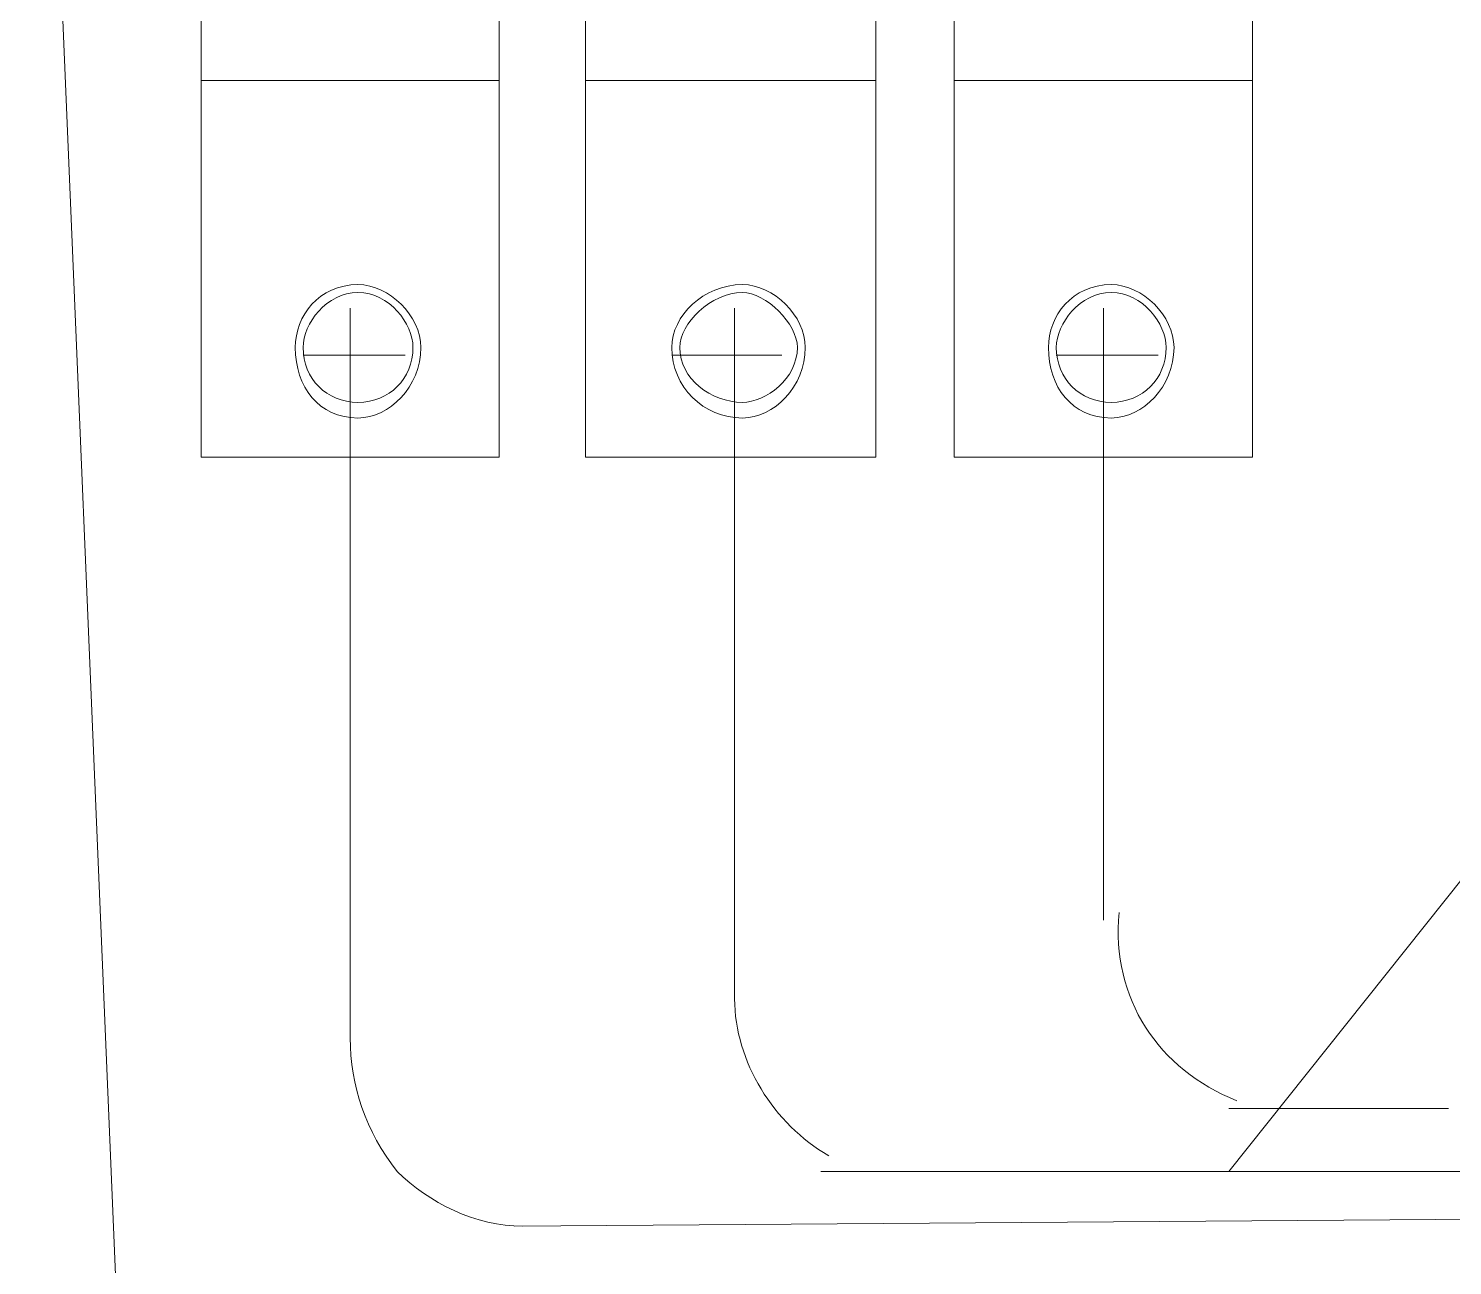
# Model space of a CAD drawing. Header units: metres. Extents: x 2999 to 3164, y 1641 to 1678.
# Drawn here: x 3007.4553 to 3007.7369, y 1655.782 to 1656.0266 of the extents above; entities that cross this region are included whole.
import ezdxf

# ---------------------------------------------------------------- set-up
doc = ezdxf.new("R2010")
doc.units = ezdxf.units.M

msp = doc.modelspace()

# ---------------------------------------------------------------- linework, layer by layer
at = {"color": 150, "linetype": 'Continuous', "lineweight": 20, "true_color": 0x000096}
msp.add_lwpolyline([(3007.6927, 1655.80059), (3010.42723, 1659.23039), (3011.87209, 1659.23039)], dxfattribs=at)
at = {"color": 7, "linetype": 'Continuous', "lineweight": 20, "true_color": 0x000007}
for points in [[(3007.4894, 1655.94182), (3007.54837, 1655.94182), (3007.54837, 1656.23669), (3007.4894, 1656.23669)], [(3007.56544, 1655.94182), (3007.62286, 1655.94182), (3007.62286, 1656.23669), (3007.56544, 1656.23669)], [(3007.69736, 1655.94182), (3007.63838, 1655.94182), (3007.63838, 1656.23669), (3007.69736, 1656.23669)]]:
    msp.add_lwpolyline(points, close=True, dxfattribs=at)
at = {"color": 1, "linetype": 'Continuous', "lineweight": 20, "true_color": 0x000001}
msp.add_lwpolyline([(3007.47698, 1655.67333), (3007.45525, 1656.19013), (3007.45525, 1656.19013)], dxfattribs=at)
at = {"color": 7, "linetype": 'Continuous', "lineweight": 20, "true_color": 0x000007}
for points in [[(3007.4894, 1656.01631), (3007.54837, 1656.01631), (3007.54837, 1656.01631)], [(3007.56544, 1656.01631), (3007.62286, 1656.01631), (3007.62286, 1656.01631)], [(3007.69736, 1656.01631), (3007.63838, 1656.01631), (3007.63838, 1656.01631)], [(3007.51888, 1655.9713), (3007.51888, 1655.96199), (3007.50957, 1655.96199)], [(3007.59493, 1655.9713), (3007.59493, 1655.96199), (3007.58251, 1655.96199)], [(3007.66787, 1655.9713), (3007.66787, 1655.96199), (3007.67873, 1655.96199)], [(3007.52975, 1655.96199), (3007.51888, 1655.96199), (3007.51888, 1655.94958)], [(3007.60424, 1655.96199), (3007.59493, 1655.96199), (3007.59493, 1655.94958)], [(3007.65856, 1655.96199), (3007.66787, 1655.96199), (3007.66787, 1655.94958)]]:
    msp.add_lwpolyline(points, dxfattribs=at)
at = {"color": 5, "linetype": 'Continuous', "lineweight": 20, "true_color": 0x000005}
for points in [[(3007.51888, 1655.96199), (3007.51888, 1655.82697), (3007.51888, 1655.82697)], [(3007.59493, 1655.96199), (3007.59493, 1655.83473), (3007.59493, 1655.83473)], [(3007.66787, 1655.96199), (3007.66787, 1655.85025), (3007.66787, 1655.85025)], [(3007.73615, 1655.81301), (3007.6927, 1655.81301), (3007.6927, 1655.81301)], [(3007.612, 1655.80059), (3007.75167, 1655.80059), (3007.75167, 1655.80059)], [(3007.76099, 1655.79128), (3007.55147, 1655.78973), (3007.55147, 1655.78973)]]:
    msp.add_lwpolyline(points, dxfattribs=at)
at = {"color": 7, "linetype": 'Continuous', "lineweight": 20, "true_color": 0x000007}
for points in [[(3007.53285, 1655.96354), (3007.53285, 1655.96975), (3007.52664, 1655.97596), (3007.52043, 1655.97596), (3007.52043, 1655.97596), (3007.51267, 1655.97596), (3007.50802, 1655.96975), (3007.50802, 1655.96354), (3007.50802, 1655.96354), (3007.50802, 1655.95578), (3007.51267, 1655.94958), (3007.52043, 1655.94958), (3007.52043, 1655.94958), (3007.52664, 1655.94958), (3007.53285, 1655.95578), (3007.53285, 1655.96354)], [(3007.5313, 1655.96354), (3007.5313, 1655.9682), (3007.52664, 1655.97441), (3007.52043, 1655.97441), (3007.52043, 1655.97441), (3007.51423, 1655.97441), (3007.50957, 1655.9682), (3007.50957, 1655.96354), (3007.50957, 1655.96354), (3007.50957, 1655.95734), (3007.51423, 1655.95268), (3007.52043, 1655.95268), (3007.52043, 1655.95268), (3007.52664, 1655.95268), (3007.5313, 1655.95734), (3007.5313, 1655.96354)], [(3007.6089, 1655.96354), (3007.6089, 1655.96975), (3007.60269, 1655.97596), (3007.59648, 1655.97596), (3007.59648, 1655.97596), (3007.58872, 1655.97596), (3007.58251, 1655.96975), (3007.58251, 1655.96354), (3007.58251, 1655.96354), (3007.58251, 1655.95578), (3007.58872, 1655.94958), (3007.59648, 1655.94958), (3007.59648, 1655.94958), (3007.60269, 1655.94958), (3007.6089, 1655.95578), (3007.6089, 1655.96354)], [(3007.60734, 1655.96354), (3007.60734, 1655.9682), (3007.60114, 1655.97441), (3007.59648, 1655.97441), (3007.59648, 1655.97441), (3007.59027, 1655.97441), (3007.58406, 1655.9682), (3007.58406, 1655.96354), (3007.58406, 1655.96354), (3007.58406, 1655.95734), (3007.59027, 1655.95268), (3007.59648, 1655.95268), (3007.59648, 1655.95268), (3007.60114, 1655.95268), (3007.60734, 1655.95734), (3007.60734, 1655.96354)], [(3007.68184, 1655.96354), (3007.68184, 1655.96975), (3007.67563, 1655.97596), (3007.66942, 1655.97596), (3007.66942, 1655.97596), (3007.66166, 1655.97596), (3007.65701, 1655.96975), (3007.65701, 1655.96354), (3007.65701, 1655.96354), (3007.65701, 1655.95578), (3007.66166, 1655.94958), (3007.66942, 1655.94958), (3007.66942, 1655.94958), (3007.67563, 1655.94958), (3007.68184, 1655.95578), (3007.68184, 1655.96354)], [(3007.68028, 1655.96354), (3007.68028, 1655.9682), (3007.67563, 1655.97441), (3007.66942, 1655.97441), (3007.66942, 1655.97441), (3007.66321, 1655.97441), (3007.65856, 1655.9682), (3007.65856, 1655.96354), (3007.65856, 1655.96354), (3007.65856, 1655.95734), (3007.66321, 1655.95268), (3007.66942, 1655.95268), (3007.66942, 1655.95268), (3007.67563, 1655.95268), (3007.68028, 1655.95734), (3007.68028, 1655.96354)]]:
    msp.add_open_spline(points, degree=3, knots=[0, 0, 0, 0, 0.0625, 0.0625, 0.0625, 0.062501, 0.125, 0.125, 0.125, 0.125001, 0.1875, 0.1875, 0.1875, 0.187501, 1, 1, 1, 1], dxfattribs=at)
at = {"color": 5, "linetype": 'Continuous', "lineweight": 20, "true_color": 0x000005}
for points in [[(3007.67097, 1655.8518), (3007.66942, 1655.83473), (3007.67873, 1655.82076), (3007.69425, 1655.81456)], [(3007.59493, 1655.83473), (3007.59493, 1655.82232), (3007.60269, 1655.8099), (3007.61355, 1655.80369)]]:
    msp.add_open_spline(points, degree=3, dxfattribs=at)
msp.add_open_spline([(3007.51888, 1655.82697), (3007.51888, 1655.81766), (3007.52199, 1655.80835), (3007.52819, 1655.80059), (3007.52819, 1655.80059), (3007.5344, 1655.79438), (3007.54371, 1655.78973), (3007.55303, 1655.78973)], degree=3, knots=[0, 0, 0, 0, 0.125, 0.125, 0.125, 0.125001, 1, 1, 1, 1], dxfattribs=at)

doc.saveas('drawing.dxf')
